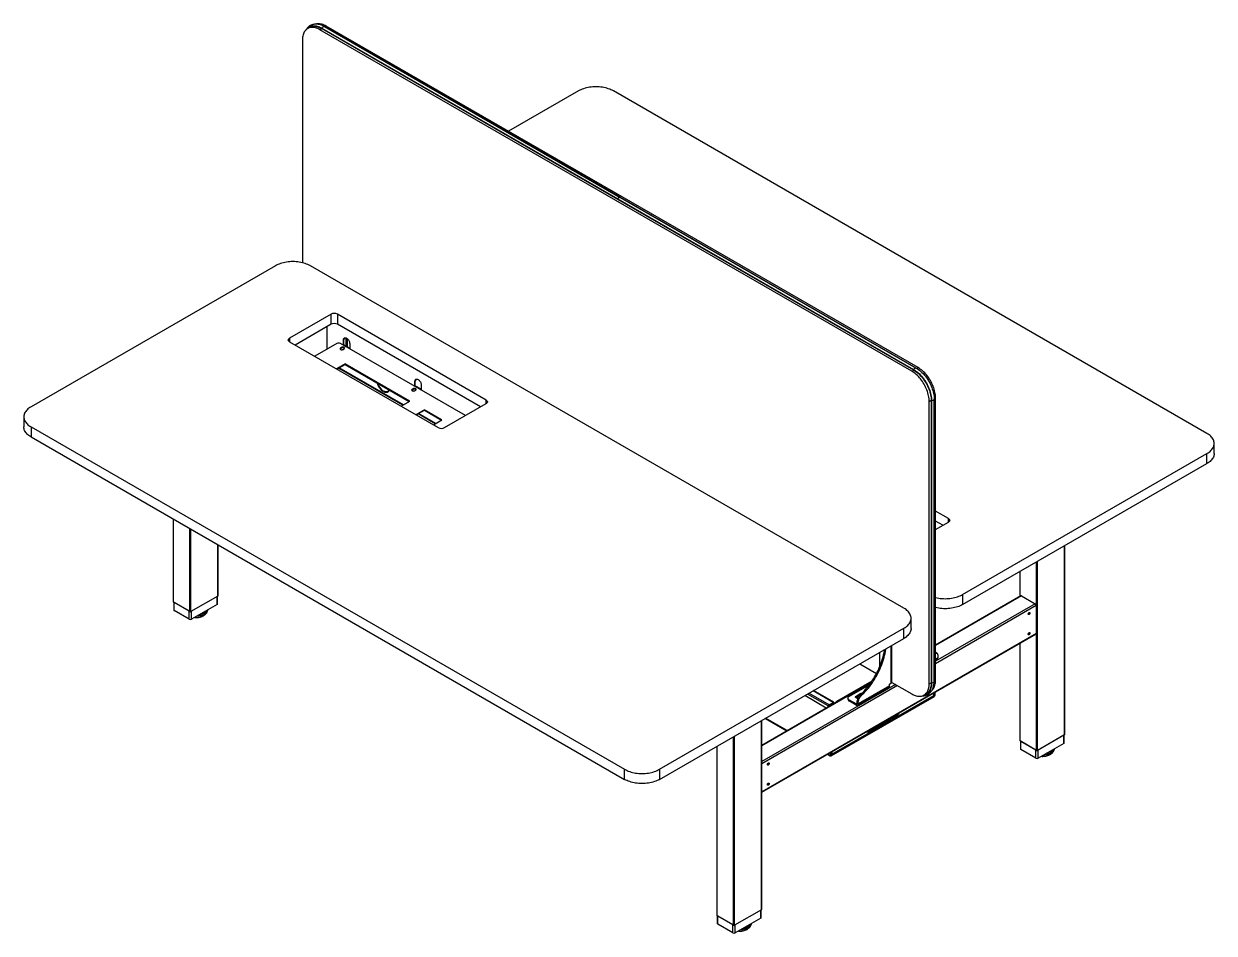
# Model space of a CAD drawing. Header units: millimetres. Extents: x -429 to 4678, y -337 to 3841.
# Drawn here: x 2268 to 4678, y -131 to 1712 of the extents above; entities that cross this region are included whole.
import ezdxf

# ---------------------------------------------------------------- set-up
doc = ezdxf.new("R2010")
doc.units = ezdxf.units.MM
doc.header["$LTSCALE"] = 100

msp = doc.modelspace()

# ---------------------------------------------------------------- linework, layer by layer
at = {"color": 7, "linetype": 'Continuous', "lineweight": -3}
for p, q in [((2847.3, 1704.83), (2842.35, 1701.98)), ((2867.35, 1699.5), (2871.32, 1701.79)), ((4065.9, 1007.6), (2867.35, 1699.5)), ((2870.89, 1702.36), (3470.16, 1356.41)), ((2870.89, 1702.36), (2870.89, 1702.11)), ((2870.89, 1702.11), (3470.16, 1356.16)), ((2870.93, 1702.02), (3470.2, 1356.07)), ((2871.05, 1702.8), (3470.33, 1356.85)), ((2876.38, 1705.88), (3475.65, 1359.92)), ((3475.71, 1359.9), (2876.44, 1705.85)), ((2877.4, 1705.3), (2880.08, 1706.85)), ((4078.63, 1014.94), (2880.08, 1706.85)), ((2832, 1679.08), (2832, 1227.4)), ((3390.96, 1575.54), (3249.26, 1493.73)), ((4663.76, 881.59), (3461.67, 1575.54)), ((3470.16, 1356.41), (4069.43, 1010.45)), ((3470.16, 1356.41), (3470.16, 1356.16)), ((3470.16, 1356.16), (4069.43, 1010.21)), ((3470.2, 1356.07), (4069.47, 1010.12)), ((3470.33, 1356.85), (4069.6, 1010.9)), ((3475.65, 1359.92), (4074.92, 1013.97)), ((4074.99, 1013.95), (3475.71, 1359.9)), ((2777.2, 1221.21), (2282.22, 935.47)), ((4049.99, 527.27), (2847.91, 1221.21)), ((2889.98, 1123.04), (2805.83, 1074.47)), ((2889.98, 1102.63), (2889.98, 1123.04)), ((3203.93, 949.15), (2902.71, 1123.04)), ((2902.71, 1123.04), (2902.71, 1102.63)), ((2889.98, 1102.63), (2817.15, 1060.58)), ((2881, 1097.44), (2881, 1051.8)), ((2881.28, 1085.25), (2881, 1084)), ((2881.28, 1097.61), (2881.28, 1051.96)), ((3192.62, 935.27), (2902.71, 1102.63)), ((2805.83, 1074.47), (2805.83, 1067.12)), ((2805.83, 1067.12), (3107.06, 893.22)), ((2901.65, 1063.72), (2856.68, 1037.76)), ((2881.28, 1075.68), (2881, 1074.71)), ((3161.92, 917.55), (2908.72, 1063.72)), ((2914.66, 1061.02), (2914.02, 1060.66)), ((2914.66, 1061.02), (2916.42, 1060)), ((2915.43, 1071.19), (2914.87, 1070.86)), ((2914.87, 1061.12), (2914.87, 1070.86)), ((2915.43, 1061.12), (2915.43, 1071.19)), ((2917.22, 1060.08), (2915.46, 1061.1)), ((2920.74, 1058.05), (2920.74, 1074.8)), ((2922.86, 1056.83), (2922.86, 1073.36)), ((2927.6, 1063.52), (2927.6, 1052.9)), ((2911.19, 1055.76), (2909.07, 1054.53)), ((2909.07, 1053.72), (2911.19, 1054.94)), ((2909.07, 1053.72), (2909.07, 1054.53)), ((2911.19, 1054.94), (2911.19, 1055.76)), ((2914.02, 1051.68), (2916.14, 1052.9)), ((2917.84, 1059.19), (2916.42, 1060)), ((2917.84, 1059.19), (2919.96, 1057.96)), ((2920.76, 1058.04), (2918.64, 1059.27)), ((2921.37, 1057.15), (2919.96, 1057.96)), ((2921.37, 1057.15), (2923.5, 1055.92)), ((2924.3, 1056), (2922.17, 1057.23)), ((2924.91, 1055.11), (2923.5, 1055.92)), ((2924.91, 1055.11), (2926.68, 1054.08)), ((2927.48, 1054.16), (2925.71, 1055.18)), ((2926.04, 1053.72), (2926.68, 1054.08)), ((2926.61, 1053.39), (2926.68, 1053.43)), ((2926.68, 1053.43), (2926.68, 1054.08)), ((2926.68, 1053.43), (2927.24, 1053.1)), ((2927.24, 1053.1), (2927.6, 1053.31)), ((2927.6, 1052.9), (2927.24, 1053.1)), ((2918.24, 1022.3), (2900.85, 1012.27)), ((2901.56, 1011.86), (2918.24, 1021.48)), ((3035.33, 938.86), (2905.22, 1013.97)), ((3036.46, 939.51), (2906.35, 1014.62)), ((3049.05, 946.78), (2918.24, 1022.3)), ((2918.24, 1021.48), (2918.24, 1022.3)), ((2918.24, 1021.48), (3048.34, 946.38)), ((4075.92, 1013.38), (4078.63, 1014.94)), ((4065.9, 1007.6), (4069.92, 1009.92)), ((4069.43, 1010.45), (4069.43, 1010.21)), ((2994.77, 967.19), (2994.77, 968.01)), ((2996.19, 967.19), (2996.19, 966.38)), ((2996.19, 966.38), (2996.75, 966.7)), ((2996.75, 966.92), (2996.75, 966.7)), ((3004.12, 966.5), (3005.12, 965.92)), ((3004.48, 966.69), (3005.04, 967.01)), ((3056.15, 972.08), (3054.03, 970.85)), ((3054.03, 970.04), (3056.15, 971.26)), ((3054.03, 970.04), (3054.03, 970.85)), ((3056.15, 971.26), (3056.15, 972.08)), ((3059.61, 977.34), (3058.98, 976.97)), ((3058.98, 967.99), (3061.1, 969.22)), ((3059.61, 977.34), (3061.38, 976.32)), ((3060.39, 987.51), (3059.83, 987.18)), ((3059.83, 977.44), (3059.83, 987.18)), ((3060.39, 977.43), (3060.39, 987.51)), ((3062.18, 976.4), (3060.41, 977.42)), ((3062.8, 975.51), (3061.38, 976.32)), ((3062.8, 975.51), (3064.92, 974.28)), ((3065.72, 974.36), (3063.6, 975.58)), ((3066.33, 973.46), (3064.92, 974.28)), ((3066.33, 973.46), (3068.45, 972.24)), ((3069.25, 972.32), (3067.13, 973.54)), ((3069.87, 971.42), (3068.45, 972.24)), ((3069.87, 971.42), (3071.63, 970.4)), ((3072.43, 970.48), (3070.67, 971.5)), ((3071, 970.04), (3071.63, 970.4)), ((3071.56, 969.71), (3071.63, 969.75)), ((3071.63, 969.75), (3071.63, 970.4)), ((3071.63, 969.75), (3072.2, 969.42)), ((3072.2, 969.42), (3072.55, 969.63)), ((3072.55, 969.22), (3072.2, 969.42)), ((3072.55, 979.83), (3072.55, 969.22)), ((3031.67, 936.75), (3049.05, 946.78)), ((3119.79, 893.22), (3203.93, 941.8)), ((3203.93, 941.8), (3203.93, 949.15)), ((4101.25, 946.36), (4105.28, 948.68)), ((4101.25, 373.96), (4101.25, 946.36)), ((4105.22, 948.2), (4105.22, 375.8)), ((4105.5, 947.99), (4105.28, 948.11)), ((4105.28, 948.11), (4105.28, 375.72)), ((4105.5, 947.99), (4105.5, 375.6)), ((4105.96, 947.91), (4105.96, 375.52)), ((4111.27, 952.14), (4113.98, 953.71)), ((4111.29, 950.99), (4111.29, 378.59)), ((4111.3, 378.66), (4111.3, 951.05)), ((4113.98, 381.31), (4113.98, 953.71)), ((3079.1, 929.44), (3061.72, 919.4)), ((3062.42, 918.99), (3079.1, 928.62)), ((3100.73, 901.1), (3066.08, 921.1)), ((3101.86, 901.75), (3067.22, 921.76)), ((3114.46, 909.02), (3079.1, 929.44)), ((3079.1, 928.62), (3079.1, 929.44)), ((3079.1, 928.62), (3113.75, 908.62)), ((2267.58, 915.06), (2267.58, 894.65)), ((2282.22, 894.65), (3484.3, 200.7)), ((2282.22, 894.65), (2282.22, 874.24)), ((3097.07, 898.99), (3114.46, 909.02)), ((2282.22, 874.24), (3484.3, 180.29)), ((4678.4, 840.77), (4678.4, 861.18)), ((4168.78, 555.03), (4663.76, 840.77)), ((4168.78, 534.61), (4663.76, 820.35)), ((4663.76, 820.35), (4663.76, 840.77)), ((4140.14, 709.12), (4113.98, 724.23)), ((2570.28, 707.94), (2570.28, 540.05)), ((2570.72, 539.44), (2570.72, 707.69)), ((4128.83, 695.24), (4113.98, 703.81)), ((4113.98, 686.67), (4140.14, 701.77)), ((4140.14, 701.77), (4140.14, 709.12)), ((2603.95, 520.25), (2603.95, 688.5)), ((2606.08, 520.25), (2606.08, 687.28)), ((2660.52, 551.68), (2660.52, 655.85)), ((2660.96, 552.29), (2660.96, 655.59)), ((4375.26, 270.43), (4375.26, 653.81)), ((4375.7, 271.04), (4375.7, 654.06)), ((4318.69, 239), (4318.69, 621.15)), ((4320.81, 239), (4320.81, 622.38)), ((4285.01, 601.71), (4285.01, 551.27)), ((4285.45, 551.52), (4285.45, 601.97)), ((4168.78, 555.03), (4168.78, 534.61)), ((2603.95, 520.25), (2570.72, 539.44)), ((2571.11, 539.21), (2571.11, 523.72)), ((2602.54, 521.07), (2572.13, 538.62)), ((2572.13, 522.29), (2572.13, 538.62)), ((2660.52, 551.68), (2606.08, 520.25)), ((2659.11, 550.87), (2607.49, 521.07)), ((2659.11, 534.53), (2607.49, 504.74)), ((2659.11, 534.53), (2659.11, 550.87)), ((2660.13, 535.96), (2660.13, 551.46)), ((4286.78, 552.29), (4113.98, 452.53)), ((4288.28, 552.14), (4113.98, 451.52)), ((4315.86, 536.22), (4113.98, 419.68)), ((4317.98, 532.54), (4113.98, 414.78)), ((4288.28, 552.14), (4315.86, 536.22)), ((4317.98, 532.54), (4317.98, 476.2)), ((2602.54, 504.74), (2572.13, 522.29)), ((2602.54, 504.74), (2602.54, 521.07)), ((2607.49, 504.74), (2607.49, 521.07)), ((4064.63, 486.44), (4064.63, 506.86)), ((4302.96, 517.74), (4302.92, 518.02)), ((3555.01, 200.7), (4049.99, 486.45)), ((4049.99, 466.03), (4049.99, 486.45)), ((3555.01, 180.29), (4049.99, 466.03)), ((4317.98, 476.2), (3761.93, 155.2)), ((3761.93, 154.18), (4317.36, 474.83)), ((4302.96, 476.92), (4302.92, 477.2)), ((4001.2, 409.24), (4001.2, 437.87)), ((4023.82, 450.93), (4023.82, 374.98)), ((4025.58, 377.43), (4025.58, 451.94)), ((4114.38, 437.22), (4113.98, 437.42)), ((4116.51, 436), (4114.38, 437.22)), ((4285.01, 456.16), (4285.01, 258.8)), ((4285.45, 258.18), (4285.45, 456.41)), ((3960.52, 414.38), (3994.42, 394.81)), ((4118.58, 426.41), (4113.98, 423.76)), ((4113.98, 421.73), (4117.33, 423.66)), ((4118.58, 431.42), (4118.58, 426.41)), ((3983.89, 377.43), (3761.93, 249.29)), ((3982.7, 375.73), (3761.93, 248.28)), ((4032.66, 372.73), (3761.93, 216.44)), ((4036.91, 370.28), (3761.93, 211.54)), ((3985.22, 379.39), (3913.73, 338.12)), ((3984.13, 377.78), (3914.58, 337.63)), ((3939.68, 349.26), (3980.67, 372.92)), ((3956.11, 330.59), (4019.75, 367.33)), ((4021, 370.08), (3957.36, 333.34)), ((4021, 373.35), (4023.82, 374.98)), ((4021, 370.08), (4021, 373.35)), ((4025.5, 376.87), (4065.9, 353.55)), ((4101.25, 373.96), (4105.22, 376.26)), ((4105.5, 375.6), (4105.28, 375.72)), ((4111.3, 379.76), (4113.98, 381.31)), ((3892.84, 324.87), (3849.14, 350.09)), ((3896.9, 329.05), (3854.8, 353.36)), ((3898.31, 331.5), (3857.63, 354.99)), ((3906.8, 336.4), (3866.12, 359.89)), ((3907.8, 336.5), (3866.7, 360.23)), ((3902.56, 228.62), (4111.86, 349.45)), ((3902.56, 227.8), (4111.86, 348.63)), ((3903.04, 230.05), (4110.38, 349.74)), ((3903.9, 231.35), (4110.52, 350.63)), ((3913.73, 338.12), (3914.58, 337.63)), ((3936.75, 345.18), (3936.75, 342.73)), ((3953.11, 333.34), (3939.68, 341.1)), ((3939.68, 338.65), (3939.68, 341.1)), ((3953.11, 330.89), (3939.68, 338.65)), ((3953.47, 349.26), (3960.89, 353.55)), ((3953.47, 346.81), (3960.89, 351.1)), ((3953.47, 346.81), (3953.47, 349.26)), ((3955.24, 339.57), (3957.36, 338.35)), ((3955.24, 334.57), (3955.24, 339.57)), ((3957.36, 333.34), (3957.36, 338.35)), ((3962.51, 349.19), (3960.39, 350.41)), ((3960.89, 351.1), (3960.89, 353.55)), ((3960.89, 351.1), (3961.45, 351.37)), ((4090.9, 351.07), (4095.85, 353.93)), ((4110.52, 350.63), (4110.52, 355.42)), ((4111.86, 349.45), (4110.57, 350.19)), ((4111.22, 351.19), (4111.22, 355.83)), ((4112.57, 350.67), (4111.22, 351.45)), ((4111.86, 348.63), (4111.86, 349.45)), ((4112.57, 350.67), (4112.57, 356.6)), ((4112.57, 350.67), (4113.27, 351.08)), ((4113.27, 351.08), (4113.27, 357.01)), ((3897.61, 329.46), (3896.9, 329.05)), ((3896.9, 327.21), (3896.9, 329.05)), ((3897.61, 327.62), (3897.61, 329.46)), ((3899.2, 328.54), (3897.61, 329.46)), ((3898.31, 331.5), (3906.8, 336.4)), ((3898.31, 330.69), (3906.8, 335.58)), ((3898.31, 331.5), (3898.31, 330.69)), ((3902.03, 330.17), (3899.73, 331.5)), ((3907.69, 333.44), (3905.38, 334.77)), ((3908.27, 333.78), (3905.97, 335.11)), ((3906.8, 335.58), (3906.8, 336.4)), ((3907.51, 335.18), (3906.8, 335.58)), ((3908.21, 335.58), (3907.51, 335.18)), ((3907.51, 335.18), (3907.51, 334.22)), ((3908.21, 335.58), (3908.21, 333.81)), ((3953.11, 333.34), (3955.24, 334.57)), ((3953.11, 333.34), (3953.11, 330.89)), ((3955.24, 334.57), (3957.36, 333.34)), ((3761.49, -83.89), (3761.49, 299.49)), ((3761.93, -83.28), (3761.93, 299.74)), ((3769.35, 304.02), (3813.04, 278.8)), ((3813.63, 279.14), (3769.94, 304.36)), ((4024.53, 303.93), (3989.88, 283.93)), ((3989.88, 283.12), (4024.53, 303.12)), ((4023.82, 303.53), (4024.53, 303.12)), ((4024.53, 303.12), (4024.53, 303.93)), ((4035.49, 310.26), (4025.24, 304.34)), ((4025.24, 303.53), (4035.49, 309.44)), ((4025.24, 304.34), (4025.24, 303.53)), ((4034.78, 309.85), (4035.49, 309.44)), ((3704.92, -115.32), (3704.92, 266.83)), ((3707.04, -115.32), (3707.04, 268.05)), ((3978.17, 277.22), (3978.92, 276.79)), ((3989.18, 283.52), (3978.92, 277.6)), ((3978.92, 276.79), (3989.18, 282.71)), ((3988.47, 283.12), (3989.18, 282.71)), ((3989.18, 282.71), (3989.18, 283.52)), ((3989.88, 283.93), (3989.88, 283.12)), ((4375.26, 270.43), (4320.81, 239)), ((4373.84, 269.61), (4322.22, 239.81)), ((4373.84, 253.28), (4373.84, 269.61)), ((4374.87, 254.71), (4374.87, 270.2)), ((3671.25, 247.39), (3671.25, -95.53)), ((3671.69, -96.14), (3671.69, 247.64)), ((4318.69, 239), (4285.45, 258.18)), ((4285.84, 257.96), (4285.84, 242.46)), ((4317.27, 239.81), (4286.87, 257.37)), ((4286.87, 241.04), (4286.87, 257.37)), ((4373.84, 253.28), (4322.22, 223.48)), ((3895.42, 231.25), (3901.56, 227.7)), ((3901.14, 228.62), (3896, 231.59)), ((3901.14, 234.55), (3901.14, 228.62)), ((3901.14, 228.62), (3901.85, 229.03)), ((3901.85, 234.96), (3901.85, 229.03)), ((3902.56, 228.62), (3901.85, 229.03)), ((3902.56, 228.62), (3902.56, 227.8)), ((3903.9, 236.14), (3903.9, 231.35)), ((4317.27, 223.48), (4286.87, 241.04)), ((4317.27, 223.48), (4317.27, 239.81)), ((4322.22, 223.48), (4322.22, 239.81)), ((3484.3, 180.29), (3484.3, 200.7)), ((3555.01, 200.7), (3555.01, 180.29)), ((3704.92, -115.32), (3671.69, -96.14)), ((3672.07, -96.36), (3672.07, -111.86)), ((3761.49, -83.89), (3707.04, -115.32)), ((3760.07, -84.71), (3708.46, -114.51)), ((3760.07, -101.04), (3760.07, -84.71)), ((3761.1, -99.61), (3761.1, -84.12)), ((3703.51, -114.51), (3673.1, -96.95)), ((3673.1, -113.29), (3673.1, -96.95)), ((3703.51, -130.84), (3673.1, -113.29)), ((3703.51, -130.84), (3703.51, -114.51)), ((3760.07, -101.04), (3708.46, -130.84)), ((3708.46, -130.84), (3708.46, -114.51))]:
    msp.add_line(p, q, dxfattribs=at)
at = {"color": 7, "linetype": 'Continuous', "lineweight": -3, "flags": 128}
for points in [[(2867.35, 1699.5), (2865.04, 1700.75), (2862.74, 1701.82), (2860.45, 1702.7), (2858.2, 1703.39), (2855.99, 1703.9), (2853.82, 1704.2), (2851.71, 1704.32), (2849.67, 1704.24), (2847.71, 1703.96), (2845.83, 1703.49), (2844.04, 1702.83), (2842.35, 1701.98), (2840.77, 1700.94), (2839.3, 1699.72), (2837.95, 1698.33), (2836.73, 1696.76), (2835.64, 1695.04), (2834.69, 1693.16), (2833.87, 1691.13), (2833.2, 1688.96), (2832.68, 1686.66), (2832.3, 1684.24), (2832.07, 1681.71), (2832, 1679.08)], [(2840.61, 1700.82), (2840.9, 1701.16), (2842.28, 1702.58), (2843.77, 1703.83), (2845.39, 1704.88), (2847.11, 1705.75), (2848.93, 1706.43), (2850.85, 1706.91), (2852.86, 1707.19), (2854.94, 1707.27), (2857.09, 1707.16), (2859.3, 1706.84), (2861.55, 1706.33), (2863.85, 1705.62), (2866.18, 1704.72), (2868.53, 1703.63), (2870.89, 1702.36)], [(2842.14, 1702.97), (2842.21, 1703.03), (2843.71, 1704.28), (2845.34, 1705.35), (2847.08, 1706.22), (2848.92, 1706.9), (2850.85, 1707.39), (2852.87, 1707.67), (2854.97, 1707.76), (2857.14, 1707.64), (2859.37, 1707.32), (2861.64, 1706.8), (2863.96, 1706.09), (2866.31, 1705.18), (2868.68, 1704.09), (2871.05, 1702.8)], [(2842.49, 1702.06), (2842.71, 1702.26), (2844.19, 1703.49), (2845.79, 1704.54), (2847.49, 1705.4), (2849.3, 1706.07), (2851.2, 1706.54), (2853.18, 1706.82), (2855.24, 1706.9), (2857.37, 1706.79), (2859.56, 1706.48), (2861.79, 1705.97), (2864.07, 1705.27), (2866.37, 1704.38), (2868.7, 1703.3), (2871.04, 1702.04)], [(2844.02, 1702.94), (2844.65, 1703.56), (2845.87, 1704.58)], [(2845.32, 1703.69), (2846.52, 1704.66), (2847.82, 1705.54)], [(2849.37, 1706.25), (2850.97, 1706.64), (2852.96, 1706.92), (2855.03, 1707), (2857.17, 1706.88), (2859.36, 1706.57), (2861.61, 1706.06), (2863.89, 1705.36), (2866.21, 1704.46), (2868.54, 1703.38), (2870.89, 1702.11)], [(2880.08, 1706.85), (2877.77, 1708.1), (2875.46, 1709.16), (2873.18, 1710.05), (2870.93, 1710.74), (2868.71, 1711.24), (2866.55, 1711.55), (2864.44, 1711.67), (2862.4, 1711.58), (2860.44, 1711.31), (2858.73, 1710.89)], [(2876.44, 1705.85), (2876.41, 1705.87), (2876.38, 1705.88)], [(3461.67, 1575.54), (3459.29, 1576.83), (3456.76, 1578.03), (3454.1, 1579.13), (3451.32, 1580.12), (3448.43, 1581.01), (3445.45, 1581.79), (3442.39, 1582.46), (3439.26, 1583.01), (3436.07, 1583.44), (3432.85, 1583.74), (3429.59, 1583.93), (3426.32, 1583.99), (3423.05, 1583.93), (3419.79, 1583.74), (3416.56, 1583.44), (3413.38, 1583.01), (3410.25, 1582.46), (3407.19, 1581.79), (3404.2, 1581.01), (3401.32, 1580.12), (3398.54, 1579.13), (3395.88, 1578.03), (3393.35, 1576.83), (3390.96, 1575.54)], [(3475.71, 1359.9), (3475.69, 1359.91), (3475.65, 1359.92)], [(2847.91, 1221.21), (2845.52, 1222.51), (2842.99, 1223.7), (2840.33, 1224.8), (2837.55, 1225.8), (2834.67, 1226.69), (2831.68, 1227.47), (2828.62, 1228.14), (2825.49, 1228.69), (2822.31, 1229.11), (2819.08, 1229.42), (2815.82, 1229.61), (2812.55, 1229.67), (2809.28, 1229.61), (2806.02, 1229.42), (2802.8, 1229.11), (2799.61, 1228.69), (2796.48, 1228.14), (2793.42, 1227.47), (2790.44, 1226.69), (2787.55, 1225.8), (2784.77, 1224.8), (2782.11, 1223.7), (2779.58, 1222.51), (2777.2, 1221.21)], [(2805.83, 1067.12), (2804.92, 1067.74), (2804.18, 1068.43), (2803.64, 1069.19), (2803.31, 1069.98), (2803.2, 1070.79), (2803.31, 1071.6), (2803.64, 1072.4), (2804.18, 1073.15), (2804.92, 1073.85), (2805.83, 1074.47)], [(2914.87, 1070.86), (2914.95, 1071.97), (2915.18, 1072.95), (2915.56, 1073.8), (2916.08, 1074.48), (2916.73, 1074.98), (2917.49, 1075.29), (2918.34, 1075.41), (2919.27, 1075.31), (2920.24, 1075.02), (2921.23, 1074.54), (2922.23, 1073.87), (2923.2, 1073.04), (2924.12, 1072.07), (2924.97, 1070.98), (2925.73, 1069.79), (2926.38, 1068.54), (2926.9, 1067.25), (2927.29, 1065.97), (2927.52, 1064.71), (2927.6, 1063.52)], [(2909.07, 1054.53), (2908.51, 1054.12), (2908.16, 1053.63), (2908.05, 1053.1), (2908.16, 1052.58), (2908.51, 1052.09), (2909.07, 1051.68), (2909.8, 1051.36), (2910.64, 1051.15), (2911.55, 1051.08), (2912.45, 1051.15), (2913.3, 1051.36), (2914.02, 1051.68)], [(2916.14, 1052.9), (2916.7, 1053.32), (2917.05, 1053.81), (2917.17, 1054.33), (2917.05, 1054.85), (2916.7, 1055.34), (2916.14, 1055.76), (2915.42, 1056.08), (2914.57, 1056.28), (2913.67, 1056.35), (2912.76, 1056.28), (2911.92, 1056.08), (2911.19, 1055.76)], [(2911.19, 1054.94), (2911.92, 1055.26), (2912.76, 1055.46), (2913.67, 1055.53), (2914.57, 1055.46), (2915.42, 1055.26), (2916.14, 1054.94), (2916.7, 1054.52), (2917.05, 1054.04), (2917.09, 1053.92)], [(2917.09, 1053.9), (2916.63, 1054.41), (2916, 1054.86)], [(2916.87, 1053.52), (2916.63, 1053.76), (2916, 1054.21)], [(4074.92, 1013.97), (4077.3, 1012.51), (4079.67, 1010.87), (4082.02, 1009.07), (4084.33, 1007.11), (4086.61, 1004.99), (4088.84, 1002.74), (4091.01, 1000.35), (4093.1, 997.85), (4095.13, 995.23), (4097.06, 992.51), (4098.9, 989.71), (4100.64, 986.83), (4102.26, 983.88), (4103.77, 980.89), (4105.16, 977.85), (4106.41, 974.8), (4107.54, 971.72), (4108.52, 968.65), (4109.36, 965.6), (4110.05, 962.57), (4110.59, 959.58), (4110.97, 956.65), (4111.21, 953.78), (4111.29, 950.99)], [(4074.99, 1013.95), (4074.96, 1013.96), (4074.92, 1013.97)], [(4113.98, 953.71), (4113.91, 956.42), (4113.68, 959.21), (4113.3, 962.06), (4112.78, 964.97), (4112.1, 967.91), (4111.29, 970.88), (4110.33, 973.87), (4109.24, 976.85), (4108.02, 979.83), (4106.67, 982.78), (4105.21, 985.69), (4103.63, 988.55), (4101.94, 991.35), (4100.15, 994.08), (4098.27, 996.72), (4096.3, 999.27), (4094.26, 1001.71), (4092.16, 1004.03), (4089.99, 1006.22), (4087.78, 1008.27), (4085.52, 1010.18), (4083.24, 1011.93), (4080.94, 1013.52), (4078.63, 1014.94)], [(3059.83, 987.18), (3059.9, 988.29), (3060.14, 989.27), (3060.52, 990.12), (3061.04, 990.8), (3061.69, 991.3), (3062.45, 991.61), (3063.3, 991.72), (3064.22, 991.63), (3065.19, 991.34), (3066.19, 990.86), (3067.19, 990.19), (3068.16, 989.36), (3069.08, 988.39), (3069.93, 987.29), (3070.69, 986.11), (3071.34, 984.85), (3071.86, 983.57), (3072.24, 982.28), (3072.48, 981.03), (3072.55, 979.83)], [(4101.25, 946.36), (4101.18, 949.07), (4100.95, 951.86), (4100.57, 954.72), (4100.05, 957.62), (4099.38, 960.57), (4098.56, 963.54), (4097.61, 966.52), (4096.52, 969.51), (4095.29, 972.48), (4093.95, 975.43), (4092.48, 978.34), (4090.9, 981.21), (4089.21, 984.01), (4087.42, 986.73), (4085.54, 989.38), (4083.58, 991.92), (4081.53, 994.36), (4079.43, 996.68), (4077.26, 998.87), (4075.05, 1000.92), (4072.79, 1002.83), (4070.51, 1004.58), (4068.21, 1006.17), (4065.9, 1007.6)], [(4069.43, 1010.45), (4071.79, 1009), (4074.14, 1007.38), (4076.47, 1005.59), (4078.77, 1003.65), (4081.02, 1001.55), (4083.23, 999.32), (4085.38, 996.95), (4087.46, 994.47), (4089.47, 991.87), (4091.39, 989.17), (4093.21, 986.39), (4094.93, 983.54), (4096.55, 980.62), (4098.04, 977.64), (4099.42, 974.64), (4100.66, 971.6), (4101.78, 968.56), (4102.75, 965.51), (4103.58, 962.48), (4104.27, 959.48), (4104.8, 956.52), (4105.19, 953.61), (4105.42, 950.76), (4105.5, 947.99)], [(4069.43, 1010.21), (4071.78, 1008.77), (4074.11, 1007.15), (4076.43, 1005.38), (4078.71, 1003.44), (4080.96, 1001.36), (4083.15, 999.14), (4085.29, 996.79), (4087.36, 994.31), (4089.35, 991.73), (4091.26, 989.05), (4093.07, 986.29), (4094.78, 983.45), (4096.39, 980.55), (4097.87, 977.59), (4099.24, 974.6), (4100.48, 971.59), (4101.59, 968.56), (4102.55, 965.53), (4103.38, 962.52), (4104.06, 959.53), (4104.59, 956.59), (4104.98, 953.69), (4105.21, 950.87), (4105.28, 948.11)], [(4069.6, 1010.9), (4071.98, 1009.43), (4074.35, 1007.8), (4076.69, 1005.99), (4079.01, 1004.03), (4081.29, 1001.92), (4083.52, 999.67), (4085.68, 997.28), (4087.78, 994.77), (4089.8, 992.16), (4091.74, 989.44), (4093.58, 986.64), (4095.31, 983.75), (4096.94, 980.81), (4098.45, 977.81), (4099.83, 974.78), (4101.09, 971.72), (4102.21, 968.65), (4103.19, 965.58), (4104.03, 962.53), (4104.72, 959.5), (4105.26, 956.51), (4105.65, 953.57), (4105.88, 950.71), (4105.96, 947.91)], [(3007.32, 970.06), (3007.24, 969.87), (3006.62, 968.74), (3005.86, 967.78), (3004.97, 967), (3003.96, 966.42), (3002.84, 966.04), (3001.63, 965.86), (3000.35, 965.89), (2999, 966.12), (2997.61, 966.56), (2996.19, 967.19)], [(2996.19, 966.38), (2997.58, 965.74), (2998.96, 965.28), (3000.3, 965.01), (3001.58, 964.93), (3002.8, 965.04), (3003.93, 965.34), (3004.98, 965.82), (3005.92, 966.48), (3006.75, 967.32), (3007.45, 968.32), (3008.02, 969.47), (3008.08, 969.62)], [(3054.03, 970.85), (3053.47, 970.43), (3053.12, 969.95), (3053, 969.42), (3053.12, 968.9), (3053.47, 968.41), (3054.03, 967.99), (3054.75, 967.67), (3055.6, 967.47), (3056.5, 967.4), (3057.41, 967.47), (3058.25, 967.67), (3058.98, 967.99)], [(3061.1, 969.22), (3061.65, 969.64), (3062, 970.12), (3062.12, 970.65), (3062, 971.17), (3061.65, 971.66), (3061.1, 972.08), (3060.37, 972.4), (3059.53, 972.6), (3058.62, 972.67), (3057.72, 972.6), (3056.87, 972.4), (3056.15, 972.08)], [(3056.15, 971.26), (3056.87, 971.58), (3057.72, 971.78), (3058.62, 971.85), (3059.53, 971.78), (3060.37, 971.58), (3061.1, 971.26), (3061.65, 970.84), (3062, 970.35), (3062.05, 970.24)], [(3062.04, 970.21), (3061.59, 970.73), (3060.96, 971.18)], [(3061.83, 969.84), (3061.59, 970.07), (3060.96, 970.53)], [(3203.93, 949.15), (3204.85, 948.53), (3205.59, 947.83), (3206.13, 947.08), (3206.46, 946.29), (3206.57, 945.47), (3206.46, 944.66), (3206.13, 943.87), (3205.59, 943.11), (3204.85, 942.42), (3203.93, 941.8)], [(4111.3, 951.05), (4111.3, 951.02), (4111.29, 950.99)], [(2282.22, 935.47), (2279.98, 934.09), (2277.91, 932.63), (2276, 931.1), (2274.27, 929.49), (2272.73, 927.83), (2271.38, 926.11), (2270.23, 924.34), (2269.28, 922.53), (2268.54, 920.69), (2268, 918.83), (2267.68, 916.95), (2267.58, 915.06), (2267.68, 913.17), (2268, 911.29), (2268.54, 909.43), (2269.28, 907.59), (2270.23, 905.78), (2271.38, 904.02), (2272.73, 902.3), (2274.27, 900.63), (2276, 899.03), (2277.91, 897.49), (2279.98, 896.03), (2282.22, 894.65)], [(2282.22, 874.24), (2279.98, 875.62), (2277.91, 877.08), (2276, 878.61), (2274.27, 880.22), (2272.73, 881.88), (2271.38, 883.6), (2270.23, 885.37), (2269.28, 887.18), (2268.54, 889.02), (2268, 890.88), (2267.68, 892.76), (2267.58, 894.65)], [(4663.76, 840.77), (4665.99, 842.15), (4668.07, 843.61), (4669.97, 845.14), (4671.7, 846.75), (4673.24, 848.41), (4674.59, 850.13), (4675.75, 851.9), (4676.7, 853.71), (4677.44, 855.55), (4677.97, 857.41), (4678.29, 859.29), (4678.4, 861.18), (4678.29, 863.07), (4677.97, 864.95), (4677.44, 866.81), (4676.7, 868.65), (4675.75, 870.46), (4674.59, 872.22), (4673.24, 873.94), (4671.7, 875.61), (4669.97, 877.21), (4668.07, 878.75), (4665.99, 880.21), (4663.76, 881.59)], [(4678.4, 840.77), (4678.29, 838.88), (4677.97, 837), (4677.44, 835.13), (4676.7, 833.29), (4675.75, 831.49), (4674.59, 829.72), (4673.24, 828), (4671.7, 826.33), (4669.97, 824.73), (4668.07, 823.19), (4665.99, 821.73), (4663.76, 820.35)], [(4140.14, 709.12), (4141.06, 708.5), (4141.8, 707.81), (4142.34, 707.05), (4142.67, 706.26), (4142.78, 705.45), (4142.67, 704.64), (4142.34, 703.84), (4141.8, 703.09), (4141.06, 702.39), (4140.14, 701.77)], [(4113.98, 548.84), (4114.29, 548.77), (4117.35, 548.1), (4120.49, 547.55), (4123.67, 547.13), (4126.9, 546.82), (4130.16, 546.63), (4133.43, 546.57), (4136.7, 546.63), (4139.95, 546.82), (4143.18, 547.13), (4146.37, 547.55), (4149.5, 548.1), (4152.56, 548.77), (4155.54, 549.55), (4158.43, 550.44), (4161.2, 551.44), (4163.86, 552.54), (4166.39, 553.73), (4168.78, 555.03)], [(4168.78, 534.61), (4166.39, 533.32), (4163.86, 532.12), (4161.2, 531.02), (4158.43, 530.02), (4155.54, 529.13), (4152.56, 528.35), (4149.5, 527.69), (4146.37, 527.14), (4143.18, 526.71), (4139.95, 526.4), (4136.7, 526.22), (4133.43, 526.16), (4130.16, 526.22), (4126.9, 526.4), (4123.67, 526.71), (4120.49, 527.14), (4117.35, 527.69), (4114.29, 528.35), (4113.98, 528.43)], [(2639.99, 523.5), (2639.89, 522.99), (2639.47, 521.7), (2638.85, 520.45), (2638.03, 519.23), (2637.03, 518.06), (2635.83, 516.95), (2634.47, 515.91), (2632.95, 514.94), (2631.27, 514.06), (2629.47, 513.27), (2627.54, 512.58), (2625.52, 512), (2623.41, 511.53), (2621.23, 511.17), (2619.01, 510.93), (2618.12, 510.87)], [(2638.8, 522.81), (2638.03, 521.68), (2637.03, 520.51), (2635.83, 519.4), (2634.47, 518.35), (2632.95, 517.39), (2631.27, 516.51), (2629.47, 515.72), (2627.54, 515.03), (2625.52, 514.45), (2623.55, 514.01)], [(4049.99, 486.45), (4052.22, 487.83), (4054.3, 489.29), (4056.21, 490.82), (4057.93, 492.43), (4059.48, 494.09), (4060.83, 495.81), (4061.98, 497.58), (4062.93, 499.39), (4063.67, 501.23), (4064.2, 503.09), (4064.53, 504.97), (4064.63, 506.86), (4064.53, 508.75), (4064.2, 510.62), (4063.67, 512.49), (4062.93, 514.33), (4061.98, 516.14), (4060.83, 517.9), (4059.48, 519.62), (4057.93, 521.29), (4056.21, 522.89), (4054.3, 524.43), (4052.22, 525.89), (4049.99, 527.27)], [(4301.72, 515.4), (4301.8, 516.04), (4302.02, 516.72), (4302.38, 517.38), (4302.84, 517.95), (4303.35, 518.38), (4303.88, 518.64), (4304.37, 518.7), (4304.78, 518.55), (4305.08, 518.22), (4305.23, 517.73), (4305.23, 517.12), (4305.08, 516.45), (4304.78, 515.78), (4304.37, 515.16), (4303.88, 514.66), (4303.35, 514.31), (4302.84, 514.15), (4302.38, 514.19), (4302.02, 514.43), (4301.8, 514.84), (4301.72, 515.4)], [(4064.63, 486.44), (4064.53, 484.56), (4064.2, 482.68), (4063.67, 480.81), (4062.93, 478.97), (4061.98, 477.17), (4060.83, 475.4), (4059.48, 473.68), (4057.93, 472.01), (4056.21, 470.41), (4054.3, 468.87), (4052.22, 467.41), (4049.99, 466.03)], [(4301.72, 474.57), (4301.8, 475.22), (4302.02, 475.9), (4302.38, 476.55), (4302.84, 477.12), (4303.35, 477.55), (4303.88, 477.81), (4304.37, 477.87), (4304.78, 477.73), (4305.08, 477.4), (4305.23, 476.9), (4305.23, 476.3), (4305.08, 475.62), (4304.78, 474.95), (4304.37, 474.33), (4303.88, 473.83), (4303.35, 473.48), (4302.84, 473.32), (4302.38, 473.36), (4302.02, 473.6), (4301.8, 474.01), (4301.72, 474.57)], [(3960.39, 350.41), (3963.46, 353.26), (3966.48, 356.25), (3969.45, 359.36), (3972.36, 362.59), (3975.2, 365.93), (3977.98, 369.39), (3980.68, 372.94), (3983.3, 376.58), (3985.83, 380.31), (3988.28, 384.12), (3990.62, 388), (3992.86, 391.94), (3995, 395.93), (3997.03, 399.96), (3998.94, 404.04), (4000.74, 408.14), (4002.41, 412.26), (4003.96, 416.4), (4005.37, 420.54), (4006.66, 424.67), (4007.81, 428.79), (4008.83, 432.89), (4009.7, 436.95), (4010.44, 440.98), (4010.82, 443.42)], [(3962.51, 349.19), (3965.58, 352.04), (3968.6, 355.02), (3971.57, 358.13), (3974.48, 361.36), (3977.32, 364.71), (3980.1, 368.16), (3982.8, 371.71), (3985.42, 375.36), (3987.95, 379.09), (3990.4, 382.9), (3992.74, 386.77), (3994.99, 390.71), (3997.12, 394.7), (3999.15, 398.74), (4001.06, 402.81), (4002.86, 406.92), (4004.53, 411.04), (4006.08, 415.17), (4007.5, 419.31), (4008.78, 423.45), (4009.93, 427.56), (4010.95, 431.66), (4011.82, 435.73), (4012.56, 439.75), (4013.15, 443.73), (4013.3, 444.85)], [(4113.98, 436.41), (4114.38, 436.45), (4115.27, 436.42), (4116.09, 436.2), (4116.82, 435.79), (4117.43, 435.21), (4117.93, 434.46), (4118.29, 433.57), (4118.5, 432.55), (4118.58, 431.42)], [(4065.9, 353.55), (4068.21, 352.3), (4070.51, 351.23), (4072.79, 350.35), (4075.05, 349.66), (4077.26, 349.15), (4079.43, 348.84), (4081.53, 348.73), (4083.58, 348.81), (4085.54, 349.09), (4087.42, 349.56), (4089.21, 350.22), (4090.9, 351.07), (4092.48, 352.11), (4093.95, 353.33), (4095.29, 354.72), (4096.52, 356.28), (4097.61, 358.01), (4098.56, 359.89), (4099.38, 361.92), (4100.05, 364.09), (4100.57, 366.39), (4100.95, 368.81), (4101.18, 371.34), (4101.25, 373.96)], [(4105.5, 375.6), (4105.42, 372.92), (4105.19, 370.34), (4104.8, 367.87), (4104.27, 365.53), (4103.58, 363.32), (4102.75, 361.24), (4101.78, 359.32), (4100.66, 357.56), (4099.42, 355.97), (4098.04, 354.55), (4096.55, 353.31), (4094.93, 352.25), (4093.21, 351.38), (4091.39, 350.7), (4089.47, 350.22), (4089.03, 350.14)], [(4105.29, 375.89), (4105.21, 373.23), (4104.99, 370.68), (4104.6, 368.24), (4104.07, 365.92), (4103.4, 363.73), (4102.57, 361.68), (4101.61, 359.77), (4100.51, 358.03), (4099.27, 356.45), (4097.91, 355.04), (4096.43, 353.81), (4094.83, 352.77), (4093.13, 351.91), (4091.32, 351.24), (4091.03, 351.15)], [(4105.96, 375.52), (4105.88, 372.82), (4105.65, 370.22), (4105.26, 367.73), (4104.72, 365.37), (4104.03, 363.14), (4103.19, 361.05), (4102.21, 359.11), (4101.09, 357.34), (4099.83, 355.73), (4098.45, 354.3), (4096.94, 353.04), (4095.31, 351.98), (4093.58, 351.1), (4092.68, 350.74)], [(4105.28, 375.72), (4105.21, 373.06), (4104.98, 370.49), (4104.59, 368.04), (4104.06, 365.71), (4103.38, 363.51), (4102.55, 361.45), (4101.59, 359.54), (4100.48, 357.79), (4099.24, 356.21), (4097.87, 354.79), (4096.81, 353.88)], [(4106.96, 360.94), (4108.02, 362.07), (4109.24, 363.63), (4110.33, 365.36), (4111.29, 367.24), (4112.1, 369.27), (4112.78, 371.44), (4113.3, 373.74), (4113.68, 376.16), (4113.91, 378.68), (4113.98, 381.31)], [(4111.3, 378.66), (4111.3, 378.63), (4111.29, 378.59)], [(3914.58, 337.63), (3913.89, 337.15), (3913.46, 336.77)], [(3939.68, 341.1), (3938.66, 341.79), (3937.84, 342.56), (3937.24, 343.39), (3936.87, 344.28), (3936.75, 345.18), (3936.87, 346.08), (3937.24, 346.96), (3937.84, 347.8), (3938.66, 348.57), (3939.68, 349.26)], [(3956.34, 344.59), (3955.6, 344.67), (3954.67, 344.88), (3953.84, 345.19), (3953.13, 345.6), (3952.59, 346.08), (3952.24, 346.61), (3952.08, 347.18), (3952.13, 347.75), (3952.39, 348.3), (3952.84, 348.82), (3953.47, 349.26)], [(3952.58, 346.1), (3952.84, 346.37), (3953.47, 346.81)], [(4094.91, 352.81), (4093.42, 352.28), (4092.56, 352.03)], [(4096.71, 354.03), (4095.31, 353.34), (4093.87, 352.79)], [(4354.73, 242.25), (4354.62, 241.73), (4354.2, 240.45), (4353.59, 239.19), (4352.77, 237.98), (4351.76, 236.81), (4350.57, 235.69), (4349.2, 234.65), (4347.68, 233.69), (4346.01, 232.81), (4344.2, 232.02), (4342.28, 231.33), (4340.25, 230.75), (4338.14, 230.28), (4335.96, 229.92), (4333.74, 229.68), (4332.85, 229.62)], [(4353.54, 241.56), (4352.77, 240.42), (4351.76, 239.26), (4350.57, 238.14), (4349.2, 237.1), (4347.68, 236.14), (4346.01, 235.26), (4344.2, 234.47), (4342.28, 233.78), (4340.25, 233.2), (4338.29, 232.76)], [(3484.3, 200.7), (3486.69, 199.41), (3489.22, 198.21), (3491.88, 197.11), (3494.66, 196.12), (3497.54, 195.23), (3500.52, 194.45), (3503.59, 193.78), (3506.72, 193.23), (3509.9, 192.8), (3513.13, 192.5), (3516.39, 192.31), (3519.66, 192.25), (3522.93, 192.31), (3526.18, 192.5), (3529.41, 192.8), (3532.6, 193.23), (3535.73, 193.78), (3538.79, 194.45), (3541.77, 195.23), (3544.66, 196.12), (3547.44, 197.11), (3550.1, 198.21), (3552.62, 199.41), (3555.01, 200.7)], [(3773.51, 210.47), (3773.59, 211.12), (3773.82, 211.8), (3774.17, 212.45), (3774.63, 213.02), (3775.14, 213.45), (3775.67, 213.71), (3776.16, 213.77), (3776.57, 213.63), (3776.87, 213.29), (3777.02, 212.8), (3777.02, 212.19), (3776.87, 211.52), (3776.57, 210.85), (3776.16, 210.23), (3775.67, 209.73), (3775.14, 209.38), (3774.63, 209.22), (3774.17, 209.26), (3773.82, 209.5), (3773.59, 209.91), (3773.51, 210.47)], [(3555.01, 180.29), (3552.62, 179), (3550.1, 177.8), (3547.44, 176.7), (3544.66, 175.7), (3541.77, 174.81), (3538.79, 174.03), (3535.73, 173.37), (3532.6, 172.82), (3529.41, 172.39), (3526.18, 172.08), (3522.93, 171.9), (3519.66, 171.84), (3516.39, 171.9), (3513.13, 172.08), (3509.9, 172.39), (3506.72, 172.82), (3503.59, 173.37), (3500.52, 174.03), (3497.54, 174.81), (3494.66, 175.7), (3491.88, 176.7), (3489.22, 177.8), (3486.69, 179), (3484.3, 180.29)], [(3773.51, 169.64), (3773.59, 170.29), (3773.82, 170.97), (3774.17, 171.62), (3774.63, 172.19), (3775.14, 172.62), (3775.67, 172.88), (3776.16, 172.94), (3776.57, 172.8), (3776.87, 172.47), (3777.02, 171.98), (3777.02, 171.37), (3776.87, 170.7), (3776.57, 170.02), (3776.16, 169.41), (3775.67, 168.9), (3775.14, 168.55), (3774.63, 168.39), (3774.17, 168.43), (3773.82, 168.67), (3773.59, 169.09), (3773.51, 169.64)], [(3740.96, -112.07), (3740.85, -112.59), (3740.44, -113.87), (3739.82, -115.13), (3739, -116.35), (3737.99, -117.52), (3736.8, -118.63), (3735.44, -119.67), (3733.91, -120.63), (3732.24, -121.51), (3730.43, -122.3), (3728.51, -122.99), (3726.48, -123.57), (3724.37, -124.04), (3722.2, -124.4), (3719.97, -124.64), (3719.08, -124.7)], [(3739.77, -112.76), (3739, -113.9), (3737.99, -115.07), (3736.8, -116.18), (3735.44, -117.22), (3733.91, -118.18), (3732.24, -119.06), (3730.43, -119.85), (3728.51, -120.54), (3726.48, -121.12), (3724.52, -121.57)]]:
    msp.add_lwpolyline(points, dxfattribs=at)
at = {"color": 7, "linetype": 'Continuous', "lineweight": -3}
for centre, radius, start, end in [((2855.49, 1688.82), 19.45, 133.31784, 145.23517), ((2854.14, 1689.72), 17.2, 106.09195, 136.60504), ((2855.85, 1689.96), 17.15, 102.90795, 119.8812), ((2857.2, 1673.66), 37.5, 59.23738, 78.39269), ((2871.65, 1702.33), 0.763, 141.30471, 177.43), ((2870.99, 1702.1), 0.1, 174.19564, 234.49218), ((2876.57, 1699.4), 6.48, 91.67597, 148.31865), ((3470.92, 1356.37), 0.763, 141.30471, 177.43), ((3470.26, 1356.15), 0.1, 174.19564, 234.49218), ((3475.84, 1353.45), 6.48, 91.67597, 148.31865), ((2896.34, 1110.87), 13.73, 62.39104, 117.60896), ((2896.34, 1090.46), 13.73, 62.39104, 117.60896), ((2905.18, 1056.89), 7.69, 62.60967, 117.39033), ((2915.13, 1060.37), 0.805, 65.69288, 125.61758), ((2920.03, 1071.63), 4.62, 130.6193, 185.4371), ((2909.92, 1051.97), 1.94, 115.88856, 158.03036), ((2912.6, 1047.6), 7.43, 62.755, 101.83437), ((2913.01, 1049.44), 6.19, 61.13811, 78.55034), ((2916.87, 1059.46), 0.699, 350.78596, 129.20329), ((2918.31, 1058.53), 0.805, 65.69288, 125.61758), ((2920.4, 1057.42), 0.699, 350.78596, 129.20329), ((2921.84, 1056.49), 0.805, 65.69288, 125.61758), ((2923.94, 1055.38), 0.699, 350.78596, 129.20329), ((2925.38, 1054.45), 0.805, 65.69288, 125.61758), ((2927.13, 1053.52), 0.724, 49.73343, 128.49886), ((2926.9, 1053.16), 0.349, 350.78596, 129.20329), ((4075.11, 1007.49), 6.48, 91.67597, 148.31865), ((3064.99, 987.95), 4.62, 130.6193, 185.4371), ((4070.2, 1010.42), 0.763, 141.30471, 177.43), ((4069.53, 1010.2), 0.1, 174.19564, 234.49218), ((3012.07, 991.96), 30.21, 194.95297, 235.07788), ((3011.26, 991.5), 28.7, 195.70158, 234.92448), ((3008.15, 987.21), 23.5, 226.26829, 235.29334), ((3001.67, 974.34), 9.09, 237.22016, 293.23671), ((3001.63, 972.75), 6.67, 300.77006, 334.42273), ((3054.88, 968.29), 1.94, 115.88856, 158.03036), ((3057.55, 963.92), 7.43, 62.755, 101.83437), ((3057.97, 965.75), 6.19, 61.13811, 78.55034), ((3060.08, 976.69), 0.805, 65.69288, 125.61758), ((3061.82, 975.78), 0.699, 350.78596, 129.20329), ((3063.26, 974.85), 0.805, 65.69288, 125.61758), ((3065.36, 973.74), 0.699, 350.78596, 129.20329), ((3066.8, 972.81), 0.805, 65.69288, 125.61758), ((3068.89, 971.7), 0.699, 350.78596, 129.20329), ((3070.34, 970.77), 0.805, 65.69288, 125.61758), ((3072.09, 969.84), 0.724, 49.73343, 128.49886), ((3071.86, 969.48), 0.349, 350.78596, 129.20329), ((4105.32, 948.21), 0.1, 185.51136, 245.80878), ((4105.85, 948.67), 0.763, 242.57351, 278.69449), ((4105.77, 954.39), 6.48, 271.68015, 328.31448), ((3113.42, 905.39), 13.73, 242.39104, 297.60896), ((2571.03, 540.12), 0.754, 185.6948, 245.62534), ((2658.38, 536.14), 1.76, 294.37466, 354.3052), ((2660.21, 552.37), 0.754, 294.37466, 354.3052), ((4287.4, 550.91), 1.51, 54.38242, 114.30712), ((4313.38, 532.33), 4.61, 2.60548, 57.39452), ((2572.86, 523.89), 1.76, 185.6948, 245.62534), ((2605.01, 522.3), 2.31, 242.60967, 297.39033), ((4300.68, 518.04), 3.41, 289.18754, 10.81784), ((4301.19, 517.76), 1.77, 290.71777, 359.37712), ((2605.01, 509.51), 5.38, 242.60967, 297.39033), ((4300.68, 477.21), 3.41, 289.18754, 10.81784), ((4301.19, 476.94), 1.77, 290.71777, 359.37712), ((4316.55, 476.02), 1.44, 304.05635, 7.25583), ((4115.64, 426.09), 2.96, 305.01333, 6.29885), ((4018.06, 369.75), 2.96, 305.01333, 6.29885), ((4022.58, 377.73), 3.02, 294.37466, 354.3052), ((4105.32, 375.81), 0.1, 185.51136, 245.80878), ((4105.85, 376.27), 0.763, 242.57351, 278.69449), ((4105.77, 382), 6.48, 271.68015, 328.31448), ((4074.18, 378.03), 37.11, 341.66299, 0.8749), ((3917.54, 332), 7.21, 121.95194, 151.06898), ((3941.83, 343.28), 5.11, 186.18746, 245.13268), ((3970.81, 338.81), 15.59, 131.91086, 177.18897), ((3957.77, 347.02), 1.97, 122.96217, 236.84019), ((3959.15, 344.5), 3.77, 101.65155, 150.30195), ((3973, 337.55), 15.66, 132.01568, 177.08414), ((3960.37, 342.73), 7.05, 95.43839, 112.56794), ((3964.19, 347.2), 7.15, 86.93966, 117.47646), ((4086.14, 368.59), 19.01, 274.6568, 290.10776), ((4086.19, 367.39), 17.18, 283.36577, 308.17946), ((4087.29, 368.7), 17.07, 300.07525, 317.12483), ((4110.2, 351.22), 3.07, 302.60548, 357.39452), ((4111.03, 350.74), 1.54, 302.60548, 357.39452), ((3899.97, 328.91), 3.07, 122.60548, 177.39452), ((3899.14, 329.39), 1.54, 122.60548, 177.39452), ((3907.35, 335.72), 0.873, 350.78596, 129.20329), ((3907.07, 335.25), 0.437, 350.78596, 129.20329), ((3953.94, 334.36), 1.31, 230.79671, 9.21404), ((3954.77, 332.92), 2.62, 230.79671, 9.21404), ((4027.63, 321.92), 14.74, 302.21568, 332.57487), ((4028.8, 321.07), 12.71, 301.75068, 329.12295), ((3976.04, 280.64), 4.82, 240.89406, 306.80219), ((3975, 281.52), 5.19, 256.31623, 298.50961), ((3976.25, 281.36), 4.61, 250.39519, 305.45526), ((4374.95, 271.12), 0.754, 294.37466, 354.3052), ((4285.77, 258.87), 0.754, 185.6948, 245.62534), ((4287.59, 242.64), 1.76, 185.6948, 245.62534), ((4373.12, 254.89), 1.76, 294.37466, 354.3052), ((3902, 228.48), 0.873, 170.78596, 309.20329), ((3902.28, 228.96), 0.437, 170.78596, 309.20329), ((4319.75, 228.26), 5.38, 242.60967, 297.39033), ((4319.75, 241.04), 2.31, 242.60967, 297.39033), ((3772.48, 213.11), 3.41, 289.18754, 10.81784), ((3773.07, 212.77), 1.67, 288.69061, 11.31476), ((3772.48, 172.28), 3.41, 289.18754, 10.81784), ((3773.07, 171.94), 1.67, 288.69062, 11.31476), ((3672, -95.45), 0.754, 185.6948, 245.62534), ((3761.18, -83.21), 0.754, 294.37466, 354.3052), ((3673.83, -111.68), 1.76, 185.6948, 245.62534), ((3705.98, -113.28), 2.31, 242.60967, 297.39033), ((3759.35, -99.44), 1.76, 294.37466, 354.3052), ((3705.98, -126.06), 5.38, 242.60967, 297.39033)]:
    msp.add_arc(centre, radius, start, end, dxfattribs=at)
for points, knots in [([(2864.76, 1710.36), (2864.55, 1710.41), (2863.57, 1710.62), (2861.82, 1710.81), (2859.53, 1710.93), (2857.31, 1710.85), (2855.15, 1710.58), (2853.07, 1710.14), (2851.07, 1709.52), (2849.17, 1708.74), (2847.36, 1707.79), (2845.65, 1706.69), (2844.05, 1705.43), (2842.56, 1704.03), (2841.19, 1702.49), (2840.01, 1700.94), (2839.35, 1699.86), (2839.07, 1699.39)], [0, 0, 0, 0, 0.0203377, 0.0961583, 0.171019, 0.244791, 0.3174254, 0.388961, 0.4595185, 0.5292843, 0.5984919, 0.6674033, 0.7362422, 0.8052424, 0.8746653, 0.9447434, 1, 1, 1, 1]), ([(2613.7, 508.32), (2614.24, 508.3), (2615.48, 508.24), (2617.43, 508.29), (2619.55, 508.44), (2621.64, 508.72), (2623.69, 509.12), (2625.7, 509.64), (2627.64, 510.28), (2629.5, 511.04), (2631.26, 511.92), (2632.92, 512.92), (2634.45, 514.03), (2635.83, 515.26), (2637.04, 516.58), (2638.06, 517.99), (2638.88, 519.45), (2639.48, 520.95), (2639.87, 522.31), (2639.98, 523.17), (2640.02, 523.51)], [0, 0, 0, 0, 0.0435895, 0.1011833, 0.1588355, 0.2166088, 0.2745832, 0.3328353, 0.3914319, 0.4504171, 0.5097896, 0.5694689, 0.6291749, 0.6884847, 0.7469045, 0.8039782, 0.8594306, 0.9132282, 0.9655435, 1, 1, 1, 1]), ([(4087.24, 349.53), (4087.72, 349.54), (4088.93, 349.57), (4090.83, 349.82), (4092.91, 350.25), (4094.9, 350.87), (4096.81, 351.66), (4098.62, 352.61), (4100.32, 353.71), (4101.92, 354.96), (4103.41, 356.36), (4104.79, 357.91), (4106.05, 359.58), (4107.19, 361.4), (4108.2, 363.35), (4108.94, 365.02), (4109.29, 366.07), (4109.4, 366.39)], [0, 0, 0, 0, 0.0478706, 0.1207916, 0.1926096, 0.2634454, 0.3334865, 0.4029672, 0.4721506, 0.5412611, 0.6105336, 0.6802304, 0.7505851, 0.8217879, 0.8939709, 0.9671961, 1, 1, 1, 1]), ([(4110.52, 350.63), (4110.55, 350.45), (4110.61, 350.09), (4110.52, 349.8), (4110.39, 349.77), (4110.37, 349.77)], [0, 0, 0, 0, 0.4452865, 0.8906282, 1, 1, 1, 1]), ([(4111.19, 351.19), (4111.19, 351.12), (4111.17, 350.94), (4110.88, 350.75), (4110.61, 350.66), (4110.52, 350.63)], [0, 0, 0, 0, 0.3355556, 0.7802106, 1, 1, 1, 1]), ([(4328.44, 227.07), (4328.65, 227.05), (4329.57, 226.99), (4331.21, 227), (4333.33, 227.1), (4335.43, 227.33), (4337.51, 227.68), (4339.53, 228.14), (4341.5, 228.72), (4343.4, 229.43), (4345.21, 230.25), (4346.92, 231.2), (4348.51, 232.26), (4349.96, 233.44), (4351.25, 234.72), (4352.36, 236.09), (4353.26, 237.53), (4353.97, 239.01), (4354.46, 240.53), (4354.72, 241.62), (4354.76, 242.2), (4354.76, 242.27)], [0, 0, 0, 0, 0.0175101, 0.075086, 0.1326941, 0.1903897, 0.2482504, 0.3063548, 0.3647754, 0.4235685, 0.482757, 0.5423011, 0.6020331, 0.6615664, 0.7204374, 0.7781539, 0.8343448, 0.8888671, 0.9418087, 0.9934223, 1, 1, 1, 1]), ([(3903.9, 231.35), (3903.68, 231.19), (3903.25, 230.86), (3902.5, 230.58), (3902.04, 230.51), (3901.85, 230.49)], [0, 0, 0, 0, 0.3740286, 0.7481036, 1, 1, 1, 1]), ([(3901.85, 229.89), (3901.97, 229.87), (3902.35, 229.79), (3902.91, 229.94), (3903.46, 230.33), (3903.77, 230.85), (3903.87, 231.23), (3903.9, 231.35)], [0, 0, 0, 0, 0.125517, 0.3757774, 0.626038, 0.8762983, 1, 1, 1, 1]), ([(3714.67, -127.25), (3714.88, -127.27), (3715.8, -127.33), (3717.44, -127.32), (3719.56, -127.22), (3721.67, -126.99), (3723.74, -126.65), (3725.76, -126.18), (3727.73, -125.6), (3729.63, -124.89), (3731.44, -124.07), (3733.15, -123.12), (3734.75, -122.06), (3736.2, -120.88), (3737.48, -119.6), (3738.59, -118.23), (3739.49, -116.79), (3740.21, -115.31), (3740.69, -113.79), (3740.95, -112.7), (3740.99, -112.12), (3740.99, -112.05)], [0, 0, 0, 0, 0.0175101, 0.075086, 0.1326941, 0.1903897, 0.2482504, 0.3063548, 0.3647754, 0.4235685, 0.482757, 0.5423011, 0.6020331, 0.6615664, 0.7204374, 0.7781539, 0.8343448, 0.8888671, 0.9418087, 0.9934223, 1, 1, 1, 1])]:
    msp.add_open_spline(points, degree=3, knots=knots, dxfattribs=at)

doc.saveas('drawing.dxf')
